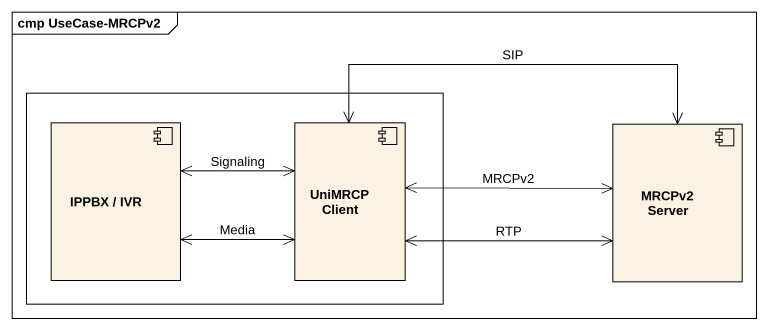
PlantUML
@startuml
mainframe cmp UseCase-MRCPv2
rectangle " " as rectangle1 {
  component "IPPBX / IVR" as IPPBX_IVR
  component "UniMRCP Client" as UniMRCP_Client
}
component "MRCPv2 Server" as MRCPv2_Server
IPPBX_IVR <-right-> UniMRCP_Client : Signaling
IPPBX_IVR <-right-> UniMRCP_Client : Media
UniMRCP_Client <-right-> MRCPv2_Server : SIP
UniMRCP_Client <-right-> MRCPv2_Server : MRCPv2
UniMRCP_Client <-right-> MRCPv2_Server : RTP
@enduml
